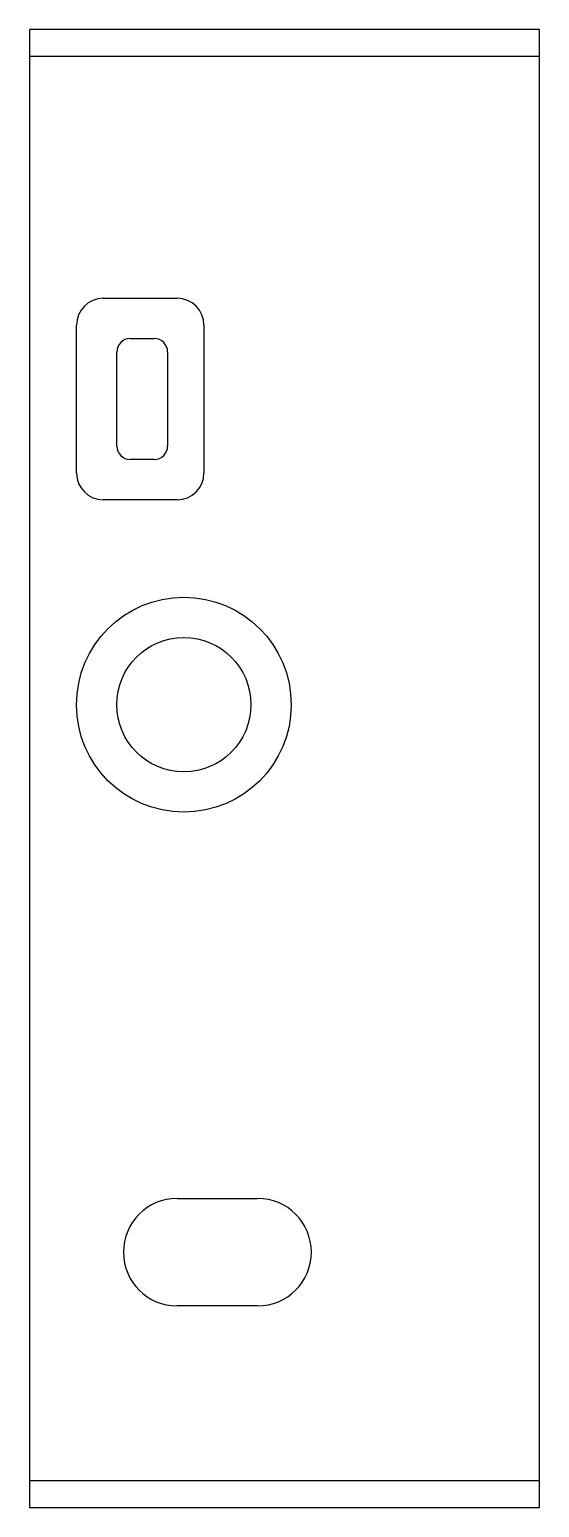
# Model space of a CAD drawing. Extents: x -19 to 19, y -55 to 55.
import ezdxf

# ---------------------------------------------------------------- set-up
doc = ezdxf.new("R2010")
doc.units = 0
doc.linetypes.add('Solid', pattern=[0])
doc.layers.add('Layer0', color=7, linetype='Solid')
doc.layers.add('Layer1', color=7, linetype='Solid')

msp = doc.modelspace()

# ---------------------------------------------------------------- linework, layer by layer
at = {"layer": 'Layer0'}
for p, q in [((19, 55), (-19, 55)), ((-19, 55), (-19, -55)), ((19, -55), (19, 55)), ((-13.5, 35), (-8, 35)), ((-15.5, 22), (-15.5, 33)), ((-6, 33), (-6, 22)), ((-8, 20), (-13.5, 20)), ((-8, -32), (-2, -32)), ((-2, -40), (-8, -40)), ((-19, -55), (19, -55))]:
    msp.add_line(p, q, dxfattribs=at)
msp.add_circle((-7.5, 4.75), 8, dxfattribs=at)
for centre, radius, start, end in [((-13.5, 33), 2, 90, 180), ((-8, 33), 2, 0, 90), ((-13.5, 22), 2, 180, 270), ((-8, 22), 2, 270, 360), ((-8, -36), 4, 90, 270), ((-2, -36), 4, -90, 90)]:
    msp.add_arc(centre, radius, start, end, dxfattribs=at)
at = {"layer": 'Layer1'}
for p, q in [((19, 53), (-19, 53)), ((-19, 53), (-19, -53)), ((19, -53), (19, 53)), ((-11.5, 32), (-9.71, 32)), ((-12.5, 24), (-12.5, 31)), ((-8.71, 31), (-8.71, 24)), ((-9.71, 23), (-11.5, 23)), ((-8, -32), (-2, -32)), ((-2, -40), (-8, -40)), ((-19, -53), (19, -53))]:
    msp.add_line(p, q, dxfattribs=at)
msp.add_circle((-7.5, 4.75), 5, dxfattribs=at)
for centre, radius, start, end in [((-11.5, 31), 1, 90, 180), ((-9.71, 31), 1, 0, 90), ((-11.5, 24), 1, 180, 270), ((-9.71, 24), 1, -90, 0), ((-8, -36), 4, 90, 270), ((-2, -36), 4, -90, 90)]:
    msp.add_arc(centre, radius, start, end, dxfattribs=at)

doc.saveas('drawing.dxf')
